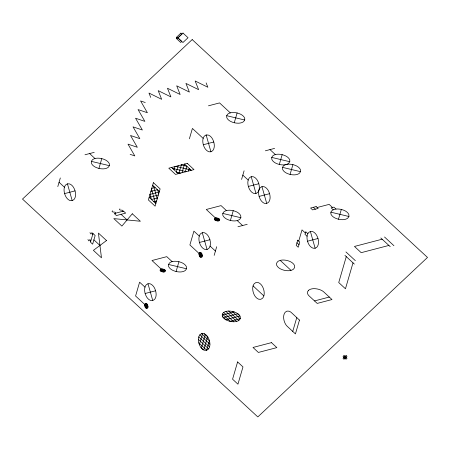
<?xml version="1.0" encoding="UTF-8"?>
<svg xmlns="http://www.w3.org/2000/svg" width="450" height="450" viewBox="0 0 450 450"><rect width="100%" height="100%" fill="white"/><g stroke="black" fill="none" stroke-linecap="round" stroke-linejoin="round"><path stroke-width="0.67" d="M109.395 165.679L109.401 163.969A7.256 6.761 -6.9 0 0 107.752 161.589A10.704 9.967 -6.9 0 0 105.294 159.902A16.178 15.058 -6.9 0 0 98.044 158.169A10.704 9.967 -6.9 0 0 94.984 158.541A6.834 6.367 -6.9 0 0 92.413 159.801L91.333 161.364L91.423 163.215A6.834 6.367 -6.9 0 0 92.97 165.454A10.704 9.967 -6.9 0 0 95.428 167.141A16.178 15.058 -6.9 0 0 102.679 168.874A10.704 9.967 -6.9 0 0 105.739 168.502A6.834 6.367 -6.9 0 0 108.309 167.248L109.395 165.679L91.333 161.364M168.491 264.459L168.486 266.169A7.256 6.761 -6.9 0 0 170.128 268.549A10.704 9.967 -6.9 0 0 172.586 270.236A16.178 15.058 -6.9 0 0 179.837 271.969A10.704 9.967 -6.9 0 0 182.897 271.597A6.834 6.367 -6.9 0 0 185.468 270.338L186.553 268.774L186.463 266.923A6.834 6.367 -6.9 0 0 184.911 264.684A10.704 9.967 -6.9 0 0 182.453 262.997A16.178 15.058 -6.9 0 0 175.202 261.264A10.704 9.967 -6.9 0 0 172.142 261.636A6.834 6.367 -6.9 0 0 169.571 262.896L168.491 264.459L186.553 268.774M222.789 213.424L222.784 215.128A7.256 6.761 -6.9 0 0 224.426 217.507A10.704 9.967 -6.9 0 0 226.884 219.195A16.178 15.058 -6.9 0 0 234.141 220.928A10.704 9.967 -6.9 0 0 237.201 220.556A6.834 6.367 -6.9 0 0 239.766 219.302L240.851 217.732L240.761 215.888A6.834 6.367 -6.9 0 0 239.209 213.649A10.704 9.967 -6.9 0 0 236.751 211.956A16.178 15.058 -6.9 0 0 229.5 210.229A10.704 9.967 -6.9 0 0 226.44 210.6A6.834 6.367 -6.9 0 0 223.875 211.854L222.789 213.424L240.851 217.732M244.721 120.009L244.732 118.305A7.256 6.761 -6.9 0 0 243.084 115.926A10.704 9.967 -6.9 0 0 240.626 114.233A16.178 15.058 -6.9 0 0 233.376 112.506A10.704 9.967 -6.9 0 0 230.316 112.877A6.834 6.367 -6.9 0 0 227.745 114.131L226.665 115.701L226.749 117.546A6.834 6.367 -6.9 0 0 228.302 119.784A10.704 9.967 -6.9 0 0 230.76 121.472A16.178 15.058 -6.9 0 0 238.011 123.204A10.704 9.967 -6.9 0 0 241.071 122.833A6.834 6.367 -6.9 0 0 243.641 121.579L244.721 120.009L226.665 115.701M289.772 161.719L289.777 160.009A7.256 6.761 -6.9 0 0 288.129 157.629A10.704 9.967 -6.9 0 0 285.671 155.942A16.178 15.058 -6.9 0 0 278.421 154.209A10.704 9.967 -6.9 0 0 275.361 154.581A6.834 6.367 -6.9 0 0 272.79 155.835L271.71 157.404L271.8 159.249A6.834 6.367 -6.9 0 0 273.347 161.488A10.704 9.967 -6.9 0 0 275.805 163.181A16.178 15.058 -6.9 0 0 283.061 164.908A10.704 9.967 -6.9 0 0 286.116 164.537A10.704 9.967 -6.9 0 1 289.176 164.166A16.178 15.058 -6.9 0 1 296.432 165.898A10.704 9.967 -6.9 0 1 298.89 167.591A7.256 6.761 -6.9 0 1 300.532 169.965L300.527 171.675L299.441 173.244A6.834 6.367 -6.9 0 1 296.876 174.499A10.704 9.967 -6.9 0 1 293.816 174.87A16.178 15.058 -6.9 0 1 286.566 173.138A10.704 9.967 -6.9 0 1 284.108 171.45A6.834 6.367 -6.9 0 1 282.555 169.211L282.465 167.361L283.551 165.797A6.834 6.367 -6.9 0 1 286.116 164.537A6.834 6.367 -6.9 0 0 288.686 163.282L289.772 161.719L271.71 157.404M330.874 212.181L330.868 213.891A7.256 6.761 -6.9 0 0 332.511 216.264A10.704 9.967 -6.9 0 0 334.974 217.958A16.178 15.058 -6.9 0 0 342.225 219.69A10.704 9.967 -6.9 0 0 345.285 219.313A6.834 6.367 -6.9 0 0 347.85 218.059L348.936 216.495L348.846 214.644A6.834 6.367 -6.9 0 0 347.299 212.406A10.704 9.967 -6.9 0 0 344.835 210.718A16.178 15.058 -6.9 0 0 337.584 208.986A10.704 9.967 -6.9 0 0 334.524 209.357A6.834 6.367 -6.9 0 0 331.959 210.611L330.874 212.181L348.936 216.495M90.737 241.312L90.315 239.828L89.561 239.766L89.168 240.744L88.723 240.846L87.953 239.535M92.751 234.399L92.329 232.914L91.569 232.858L91.181 233.831L90.737 233.933L89.966 232.627M57.803 186.593L60.322 177.953M98.938 168.407L101.784 158.636M174.026 169.751L174.949 166.584M176.361 171.906L178.149 165.752M178.836 173.554L181.35 164.914M189.388 138.803L192.409 128.436L203.164 138.392A10.704 9.967 -6.9 0 0 202.792 141.249A16.178 15.058 -6.9 0 0 204.699 148.005A10.704 9.967 -6.9 0 0 206.533 150.283A7.256 6.761 -6.9 0 0 209.093 151.802L210.926 151.779L212.597 150.761A6.834 6.367 -6.9 0 0 213.924 148.354A10.704 9.967 -6.9 0 0 214.296 145.496A16.178 15.058 -6.9 0 0 212.389 138.746A10.704 9.967 -6.9 0 0 210.555 136.463A6.834 6.367 -6.9 0 0 208.142 135.034L206.162 134.966L204.491 135.99A6.834 6.367 -6.9 0 0 203.164 138.392M182.036 172.716L184.539 164.126M185.237 171.877L186.868 166.286M188.438 171.045L189.197 168.441M176.096 271.502L178.942 261.731M234.27 122.743L237.116 112.967M214.172 255.375L216.686 246.735M241.577 179.438L244.091 170.803M230.394 220.466L233.241 210.69M199.395 344.666L202.641 333.517M201.369 348.041L205.352 334.373M203.771 349.948L207.624 336.713M206.629 350.286L209.419 340.701M279.315 164.447L282.161 154.676M290.076 174.403L292.922 164.632M298.727 241.127L302.001 229.894L305.359 233.01M292.748 331.419L296.775 317.599M338.479 219.223L341.331 209.453M346.281 256.635L338.732 282.549L345.454 288.776L353.002 262.862M343.986 357.379L344.987 356.439M345.054 358.369L346.056 357.429M67.438 183.825L65.767 184.849A6.834 6.367 -6.9 0 0 64.44 187.251A10.704 9.967 -6.9 0 0 64.063 190.108A16.178 15.058 -6.9 0 0 65.976 196.858A10.704 9.967 -6.9 0 0 67.804 199.142A7.256 6.761 -6.9 0 0 70.369 200.661L72.197 200.638L73.873 199.614A6.834 6.367 -6.9 0 0 75.201 197.213A10.704 9.967 -6.9 0 0 75.572 194.355A16.178 15.058 -6.9 0 0 73.659 187.605A10.704 9.967 -6.9 0 0 71.831 185.321A6.834 6.367 -6.9 0 0 69.418 183.893L67.438 183.825L72.197 200.638M251.213 176.67L249.536 177.694A6.834 6.367 -6.9 0 0 248.209 180.101A10.704 9.967 -6.9 0 0 247.838 182.959A16.178 15.058 -6.9 0 0 249.75 189.709A10.704 9.967 -6.9 0 0 251.578 191.987A7.256 6.761 -6.9 0 0 254.138 193.506L255.971 193.489L257.642 192.465A6.834 6.367 -6.9 0 0 258.969 190.058A6.834 6.367 -6.9 0 1 260.297 187.656L261.968 186.632L263.947 186.699A6.834 6.367 -6.9 0 1 266.361 188.128A10.704 9.967 -6.9 0 1 268.189 190.412A16.178 15.058 -6.9 0 1 270.101 197.162A10.704 9.967 -6.9 0 1 269.724 200.019A6.834 6.367 -6.9 0 1 268.397 202.421L266.726 203.445L264.898 203.468A7.256 6.761 -6.9 0 1 262.333 201.949A10.704 9.967 -6.9 0 1 260.505 199.665A16.178 15.058 -6.9 0 1 258.593 192.915A10.704 9.967 -6.9 0 1 258.969 190.058A10.704 9.967 -6.9 0 0 259.346 187.2A16.178 15.058 -6.9 0 0 257.434 180.45A10.704 9.967 -6.9 0 0 255.606 178.166A6.834 6.367 -6.9 0 0 253.192 176.737L251.213 176.67L255.971 193.489M202.292 232.689L200.621 233.713A6.834 6.367 -6.9 0 0 199.294 236.115A10.704 9.967 -6.9 0 0 198.917 238.972A16.178 15.058 -6.9 0 0 200.829 245.728A10.704 9.967 -6.9 0 0 202.657 248.006A6.834 6.367 -6.9 0 0 205.071 249.435L207.051 249.502L208.721 248.484A6.834 6.367 -6.9 0 0 210.049 246.077A10.704 9.967 -6.9 0 0 210.426 243.219A16.178 15.058 -6.9 0 0 208.513 236.469A10.704 9.967 -6.9 0 0 206.685 234.186A7.256 6.761 -6.9 0 0 204.12 232.672L202.292 232.689L207.051 249.502M147.994 283.731L146.317 284.749A6.834 6.367 -6.9 0 0 144.99 287.156A10.704 9.967 -6.9 0 0 144.619 290.014A16.178 15.058 -6.9 0 0 146.531 296.764A10.704 9.967 -6.9 0 0 148.359 299.048A6.834 6.367 -6.9 0 0 150.773 300.476L152.752 300.544L154.423 299.52A6.834 6.367 -6.9 0 0 155.751 297.118A10.704 9.967 -6.9 0 0 156.127 294.261A16.178 15.058 -6.9 0 0 154.215 287.505A10.704 9.967 -6.9 0 0 152.387 285.227A7.256 6.761 -6.9 0 0 149.822 283.708L147.994 283.731L152.752 300.544M310.376 231.446L308.706 232.47A6.834 6.367 -6.9 0 0 307.378 234.877A10.704 9.967 -6.9 0 0 307.001 237.735A16.178 15.058 -6.9 0 0 308.914 244.485A10.704 9.967 -6.9 0 0 310.742 246.763A6.834 6.367 -6.9 0 0 313.155 248.192L315.135 248.265L316.806 247.241A6.834 6.367 -6.9 0 0 318.133 244.834A10.704 9.967 -6.9 0 0 318.51 241.976A16.178 15.058 -6.9 0 0 316.598 235.226A10.704 9.967 -6.9 0 0 314.769 232.948A7.256 6.761 -6.9 0 0 312.204 231.429L310.376 231.446L315.135 248.265M112.506 210.814L112.061 211.399C112.697 212.816 115.836 211.219 115.521 213.148L115.2 213.306M119.903 208.884L119.453 209.464C120.088 210.887 123.233 209.289 122.912 211.213L122.591 211.371M208.468 105.812L219.555 102.915L230.316 112.877M84.988 154.772L94.224 152.359M203.316 144.737L213.773 142.009M64.592 193.596L75.049 190.868M265.365 150.806L274.601 148.393M151.723 188.421L155.109 187.537M150.851 191.413L157.438 189.692M149.979 194.406L159.221 191.993M158.349 194.985L149.158 197.381L155.846 203.569M151.487 199.536L157.477 197.977M153.816 201.696L156.606 200.964M248.361 186.446L258.817 183.713M259.121 196.403L269.572 193.674M237.954 226.744L247.196 224.331M317.137 207.512L329.147 204.379L332.511 207.489M199.446 242.46L209.897 239.732M307.53 241.222L317.981 238.489M145.142 293.501L155.599 290.773M382.174 239.209L354.454 246.448L361.176 252.675L388.896 245.436M222.272 315.062L234.203 311.951M223.211 317.582L237.831 313.768M225.737 319.691L239.895 315.99M230.029 321.334L240.278 318.656M314.522 300.921L329.304 297.056M282.465 167.361L300.527 171.675M181.299 164.931L186.829 166.247M175.759 166.376L190.862 169.982M172.547 168.379L186.176 171.636M176.586 172.114L180.63 173.081M145.243 102.521L140.58 100.946L147.386 112.736L138.06 109.581L144.872 121.371L135.546 118.221L142.358 130.011L133.031 126.861L139.838 138.645L130.511 135.495L137.323 147.285L127.997 144.135L134.809 155.919L130.146 154.344M384.525 236.998L393.936 245.717M380.829 237.966L390.24 246.679M335.998 209.076L333.894 207.129L331.121 207.849L333.253 209.818M269.983 149.602L275.361 154.581M313.358 207.304L315.371 209.171M345.943 251.938L355.354 260.651M344.936 255.392L354.347 264.105M307.862 233.685L305.736 231.711L304.982 234.304L307.086 236.25M242.831 175.118L248.209 180.101M296.961 242.781L298.98 244.648M184.5 164.093L191.222 170.319M226.44 210.6L221.062 205.616L206.28 209.481L217.035 219.437M237.201 220.556L242.578 225.54M280.226 260.392L290.987 270.354A6.834 6.367 -6.9 0 0 293.552 269.1L294.637 267.531L294.548 265.686A6.834 6.367 -6.9 0 0 292.995 263.447A10.704 9.967 -6.9 0 0 290.537 261.754A16.178 15.058 -6.9 0 0 283.286 260.021A10.704 9.967 -6.9 0 0 280.226 260.392A6.834 6.367 -6.9 0 0 277.661 261.653L276.576 263.216L276.57 264.926A7.256 6.761 -6.9 0 0 278.213 267.306A10.704 9.967 -6.9 0 0 280.671 268.993A16.178 15.058 -6.9 0 0 287.927 270.726A10.704 9.967 -6.9 0 0 290.987 270.354M171.562 167.468L178.29 173.694M152.646 185.254L159.368 191.481M199.294 236.115L193.911 231.137L189.889 244.958L200.644 254.919M210.049 246.077L215.426 251.055M253.08 285.913L263.835 295.875A6.834 6.367 -6.9 0 1 262.507 298.277L260.837 299.301L258.857 299.233A6.834 6.367 -6.9 0 1 256.444 297.804A10.704 9.967 -6.9 0 1 254.616 295.521A16.178 15.058 -6.9 0 1 252.703 288.771A10.704 9.967 -6.9 0 1 253.08 285.913A6.834 6.367 -6.9 0 1 254.407 283.511L256.078 282.488L257.906 282.465A7.256 6.761 -6.9 0 1 260.471 283.984A10.704 9.967 -6.9 0 1 262.299 286.267A16.178 15.058 -6.9 0 1 264.212 293.017A10.704 9.967 -6.9 0 1 263.835 295.875M89.606 153.562L94.984 158.541M237.364 313.442L239.58 315.489M232.29 311.428L240.204 318.757M228.594 311.062L238.764 320.484M121.044 214.329L127.097 219.932M172.142 261.636L166.764 256.657L151.982 260.516L162.737 270.478M225.928 311.434L236.683 321.396A6.834 6.367 -6.9 0 0 239.254 320.136L240.339 318.572L240.249 316.721A6.834 6.367 -6.9 0 0 238.697 314.483A10.704 9.967 -6.9 0 0 236.239 312.795A16.178 15.058 -6.9 0 0 228.988 311.062A10.704 9.967 -6.9 0 0 225.928 311.434A6.834 6.367 -6.9 0 0 223.357 312.688L222.278 314.257L222.272 315.968A7.256 6.761 -6.9 0 0 223.914 318.341A10.704 9.967 -6.9 0 0 226.373 320.034A16.178 15.058 -6.9 0 0 233.629 321.767A10.704 9.967 -6.9 0 0 236.683 321.396M223.684 312.452L233.741 321.767M222.412 314.061L230.349 321.401M222.576 316.614L226.131 319.911M59.062 182.273L64.44 187.251M204.306 333.782L207.866 337.078M201.566 333.652L209.498 340.999M199.856 334.851L209.914 344.166M93.892 239.85L99.945 245.453M144.99 287.156L139.612 282.178L135.585 295.999L146.346 305.955M198.776 336.954L209.537 346.911A6.834 6.367 -6.9 0 1 208.209 349.318L206.539 350.342L204.559 350.269A6.834 6.367 -6.9 0 1 202.146 348.84A10.704 9.967 -6.9 0 1 200.317 346.562A16.178 15.058 -6.9 0 1 198.405 339.812A10.704 9.967 -6.9 0 1 198.776 336.954A6.834 6.367 -6.9 0 1 200.104 334.547L201.78 333.523L203.608 333.506A7.256 6.761 -6.9 0 1 206.173 335.025A10.704 9.967 -6.9 0 1 208.001 337.303A16.178 15.058 -6.9 0 1 209.914 344.053A10.704 9.967 -6.9 0 1 209.537 346.911M198.405 339.441L208.575 348.857M198.821 342.889L206.741 350.218M201.015 347.608L203.226 349.656M206.134 82.918L207.861 87.255L195.171 80.989L198.619 89.668L185.934 83.402L189.382 92.081L176.692 85.815L180.141 94.494L167.451 88.228L170.899 96.907L158.214 90.641L161.662 99.321L148.972 93.054L150.699 97.391M261.968 186.632L266.726 203.445M206.162 134.966L210.926 151.779M157.663 189.9L158.732 193.669M153.63 186.165L157.219 198.849M151.504 189.174L155.486 203.237M149.996 194.355L151.453 199.502M163.187 270.501C162.338 271.378 162.051 269.499 163.187 270.501M163.643 270.523C161.933 272.278 161.37 268.521 163.643 270.523M164.093 270.546L163.929 271.035A1.024 0.956 -6.9 0 1 163.541 271.226A1.609 1.496 -6.9 0 1 163.086 271.277L161.994 271.018A1.609 1.496 -6.9 0 1 161.629 270.765A1.024 0.956 -6.9 0 1 161.398 270.433L161.544 269.916A1.024 0.956 -6.9 0 1 161.933 269.73A1.609 1.496 -6.9 0 1 162.388 269.674L163.479 269.933A1.609 1.496 -6.9 0 1 163.845 270.186A1.091 1.012 -6.9 0 1 164.093 270.546M164.542 270.568L164.329 271.221A1.367 1.271 -6.9 0 1 163.811 271.474A2.143 1.991 -6.9 0 1 163.198 271.547L161.752 271.198A2.143 1.991 -6.9 0 1 161.257 270.861A1.367 1.271 -6.9 0 1 160.948 270.416L161.145 269.73A1.367 1.271 -6.9 0 1 161.662 269.483A2.143 1.991 -6.9 0 1 162.276 269.409L163.721 269.752A2.143 1.991 -6.9 0 1 164.216 270.09A1.451 1.35 -6.9 0 1 164.542 270.568M164.998 270.591L164.722 271.406A1.71 1.592 -6.9 0 1 164.081 271.721A2.677 2.492 -6.9 0 1 163.316 271.817L161.505 271.384A2.677 2.492 -6.9 0 1 160.892 270.962A1.71 1.592 -6.9 0 1 160.504 270.399L160.751 269.544A1.71 1.592 -6.9 0 1 161.393 269.229A2.677 2.492 -6.9 0 1 162.157 269.139L163.969 269.572A2.677 2.492 -6.9 0 1 164.588 269.994A1.817 1.688 -6.9 0 1 164.998 270.591M165.448 270.613L165.122 271.592A2.053 1.907 -6.9 0 1 164.351 271.969A3.212 2.993 -6.9 0 1 163.434 272.081L161.257 271.564A3.212 2.993 -6.9 0 1 160.521 271.058A2.053 1.907 -6.9 0 1 160.054 270.382L160.352 269.359A2.053 1.907 -6.9 0 1 161.123 268.982A3.212 2.993 -6.9 0 1 162.039 268.869L164.216 269.392A3.212 2.993 -6.9 0 1 164.953 269.899A2.177 2.025 -6.9 0 1 165.448 270.613M217.485 219.459C216.636 220.343 216.349 218.458 217.485 219.459M217.941 219.482C216.231 221.243 215.668 217.485 217.941 219.482M218.391 219.504L218.227 219.999A1.024 0.956 -6.9 0 1 217.845 220.185A1.609 1.496 -6.9 0 1 217.384 220.241L216.298 219.982A1.609 1.496 -6.9 0 1 215.927 219.729A1.024 0.956 -6.9 0 1 215.696 219.392L215.843 218.88A1.024 0.956 -6.9 0 1 216.231 218.689A1.609 1.496 -6.9 0 1 216.686 218.638L217.778 218.897A1.609 1.496 -6.9 0 1 218.143 219.15A1.091 1.012 -6.9 0 1 218.391 219.504M218.841 219.527L218.627 220.185A1.367 1.271 -6.9 0 1 218.109 220.433A2.143 1.991 -6.9 0 1 217.502 220.511L216.051 220.162A2.143 1.991 -6.9 0 1 215.556 219.825A1.367 1.271 -6.9 0 1 215.246 219.375L215.449 218.694A1.367 1.271 -6.9 0 1 215.961 218.441A2.143 1.991 -6.9 0 1 216.574 218.368L218.025 218.717A2.143 1.991 -6.9 0 1 218.514 219.054A1.451 1.35 -6.9 0 1 218.841 219.527M219.296 219.549L219.021 220.371A1.71 1.592 -6.9 0 1 218.379 220.686A2.677 2.492 -6.9 0 1 217.614 220.776L215.803 220.343A2.677 2.492 -6.9 0 1 215.19 219.921A1.71 1.592 -6.9 0 1 214.802 219.358L215.049 218.509A1.71 1.592 -6.9 0 1 215.691 218.194A2.677 2.492 -6.9 0 1 216.456 218.098L218.267 218.531A2.677 2.492 -6.9 0 1 218.886 218.953A1.817 1.688 -6.9 0 1 219.296 219.549M219.746 219.572L219.42 220.556A2.053 1.907 -6.9 0 1 218.649 220.933A3.212 2.993 -6.9 0 1 217.732 221.046L215.556 220.523A3.212 2.993 -6.9 0 1 214.819 220.016A2.053 1.907 -6.9 0 1 214.352 219.347L214.65 218.323A2.053 1.907 -6.9 0 1 215.421 217.946A3.212 2.993 -6.9 0 1 216.338 217.834L218.514 218.351A3.212 2.993 -6.9 0 1 219.251 218.857A2.177 2.025 -6.9 0 1 219.746 219.572M145.806 305.46C146.076 308.728 147.859 304.431 145.806 305.46M146.076 305.707C146.211 307.344 147.099 305.19 146.076 305.707M200.104 254.419C200.374 257.692 202.157 253.389 200.104 254.419M200.374 254.666C200.509 256.303 201.398 254.154 200.374 254.666M93.004 233.539L90.484 242.173L92.638 244.17L95.153 235.53L93.004 233.539M153.399 182.661L148.365 199.935L155.093 206.162L160.121 188.888L153.399 182.661M237.6 361.929L232.571 379.204L237.949 384.182L242.977 366.907L237.6 361.929M297.72 240.193L296.207 245.374L298.226 247.241L299.734 242.061L297.72 240.193M299.464 320.085L295.436 333.906L287.37 326.436A10.704 9.967 -6.9 0 1 285.542 324.157A16.178 15.058 -6.9 0 1 283.629 317.402A10.704 9.967 -6.9 0 1 284.006 314.55A6.834 6.367 -6.9 0 1 285.334 312.142L287.004 311.119L288.984 311.186A6.834 6.367 -6.9 0 1 291.397 312.615L299.464 320.085M308.588 290.284L307.502 291.853L307.592 293.698A6.834 6.367 -6.9 0 0 309.139 295.937L317.211 303.407L331.993 299.548L323.927 292.078A10.704 9.967 -6.9 0 0 321.463 290.391A16.178 15.058 -6.9 0 0 314.213 288.658A10.704 9.967 -6.9 0 0 311.152 289.029A6.834 6.367 -6.9 0 0 308.588 290.284M132.3 213.784L121.888 226.08L113.822 218.61L140.372 221.254L132.3 213.784M180.911 33.12L176.299 37.457L177.306 38.391L181.924 34.054L180.911 33.12M177.311 37.446L176.293 38.402L180.709 42.486L181.727 41.529L177.311 37.446M182.998 33.064L177.907 37.845L182.947 42.514L188.038 37.733L182.998 33.064M192.184 39.583L22.5 199.074L257.816 416.936L427.5 257.445L192.184 39.583M344.042 355.562L343.041 356.501L346.005 359.246L347.001 358.307L344.042 355.562M346.067 355.539L343.029 358.391L343.974 359.269L347.012 356.417L346.067 355.539M106.498 240.547L93.397 250.352L101.464 257.822L98.426 233.078L106.498 240.547M199.929 252.394L199.429 252.703A2.053 1.907 -6.9 0 0 199.029 253.423A3.212 2.993 -6.9 0 0 198.917 254.278L199.491 256.303A3.212 2.993 -6.9 0 0 200.042 256.989A2.177 2.025 -6.9 0 0 200.807 257.445L201.859 257.13A2.053 1.907 -6.9 0 0 202.258 256.41A3.212 2.993 -6.9 0 0 202.371 255.555L201.797 253.53A3.212 2.993 -6.9 0 0 201.246 252.844A2.053 1.907 -6.9 0 0 200.526 252.416L199.929 252.394M200.047 252.816L199.631 253.069A1.71 1.592 -6.9 0 0 199.299 253.671A2.677 2.492 -6.9 0 0 199.204 254.385L199.682 256.072A2.677 2.492 -6.9 0 0 200.143 256.646A1.817 1.688 -6.9 0 0 200.779 257.023L201.656 256.764A1.71 1.592 -6.9 0 0 201.988 256.162A2.677 2.492 -6.9 0 0 202.084 255.448L201.606 253.761A2.677 2.492 -6.9 0 0 201.144 253.187A1.71 1.592 -6.9 0 0 200.542 252.833L200.047 252.816M200.166 253.237L199.834 253.44A1.367 1.271 -6.9 0 0 199.569 253.924A2.143 1.991 -6.9 0 0 199.491 254.492L199.873 255.842A2.143 1.991 -6.9 0 0 200.239 256.298A1.451 1.35 -6.9 0 0 200.756 256.601L201.454 256.393A1.367 1.271 -6.9 0 0 201.718 255.915A2.143 1.991 -6.9 0 0 201.797 255.341L201.414 253.991A2.143 1.991 -6.9 0 0 201.049 253.536A1.367 1.271 -6.9 0 0 200.565 253.249L200.166 253.237M200.289 253.654L200.036 253.811A1.024 0.956 -6.9 0 0 199.839 254.171A1.609 1.496 -6.9 0 0 199.783 254.599L200.07 255.611A1.609 1.496 -6.9 0 0 200.34 255.954A1.091 1.012 -6.9 0 0 200.728 256.179L201.251 256.028A1.024 0.956 -6.9 0 0 201.448 255.662A1.609 1.496 -6.9 0 0 201.504 255.234L201.218 254.222A1.609 1.496 -6.9 0 0 200.947 253.879A1.024 0.956 -6.9 0 0 200.582 253.665L200.289 253.654M145.631 303.435L145.131 303.739A2.053 1.907 -6.9 0 0 144.731 304.459A3.212 2.993 -6.9 0 0 144.619 305.319L145.192 307.344A3.212 2.993 -6.9 0 0 145.744 308.031A2.177 2.025 -6.9 0 0 146.509 308.486L147.561 308.171A2.053 1.907 -6.9 0 0 147.96 307.451A3.212 2.993 -6.9 0 0 148.072 306.591L147.499 304.566A3.212 2.993 -6.9 0 0 146.947 303.885A2.053 1.907 -6.9 0 0 146.227 303.452L145.631 303.435M145.749 303.851L145.333 304.11A1.71 1.592 -6.9 0 0 145.001 304.712A2.677 2.492 -6.9 0 0 144.906 305.426L145.384 307.114A2.677 2.492 -6.9 0 0 145.839 307.682A1.817 1.688 -6.9 0 0 146.481 308.064L147.358 307.8A1.71 1.592 -6.9 0 0 147.69 307.198A2.677 2.492 -6.9 0 0 147.786 306.484L147.308 304.796A2.677 2.492 -6.9 0 0 146.846 304.228A1.71 1.592 -6.9 0 0 146.244 303.868L145.749 303.851M145.868 304.273L145.536 304.481A1.367 1.271 -6.9 0 0 145.271 304.959A2.143 1.991 -6.9 0 0 145.192 305.533L145.575 306.883A2.143 1.991 -6.9 0 0 145.941 307.339A1.451 1.35 -6.9 0 0 146.453 307.642L147.156 307.434A1.367 1.271 -6.9 0 0 147.42 306.951A2.143 1.991 -6.9 0 0 147.493 306.382L147.111 305.032A2.143 1.991 -6.9 0 0 146.745 304.571A1.367 1.271 -6.9 0 0 146.267 304.29L145.868 304.273M145.986 304.695L145.738 304.847A1.024 0.956 -6.9 0 0 145.536 305.207A1.609 1.496 -6.9 0 0 145.479 305.634L145.766 306.652A1.609 1.496 -6.9 0 0 146.042 306.99A1.091 1.012 -6.9 0 0 146.43 307.221L146.953 307.063A1.024 0.956 -6.9 0 0 147.15 306.703A1.609 1.496 -6.9 0 0 147.206 306.276L146.919 305.263A1.609 1.496 -6.9 0 0 146.649 304.92A1.024 0.956 -6.9 0 0 146.284 304.706L145.986 304.695M187.273 163.367L168.795 168.193L175.517 174.42L193.995 169.594L187.273 163.367M123.514 211.129L114.272 213.542L116.426 215.539L125.663 213.126L123.514 211.129M316.125 206.578L310.584 208.029L312.598 209.897L318.144 208.446L316.125 206.578M271.474 342.636L252.996 347.462L258.373 352.44L276.851 347.614L271.474 342.636"/></g></svg>
